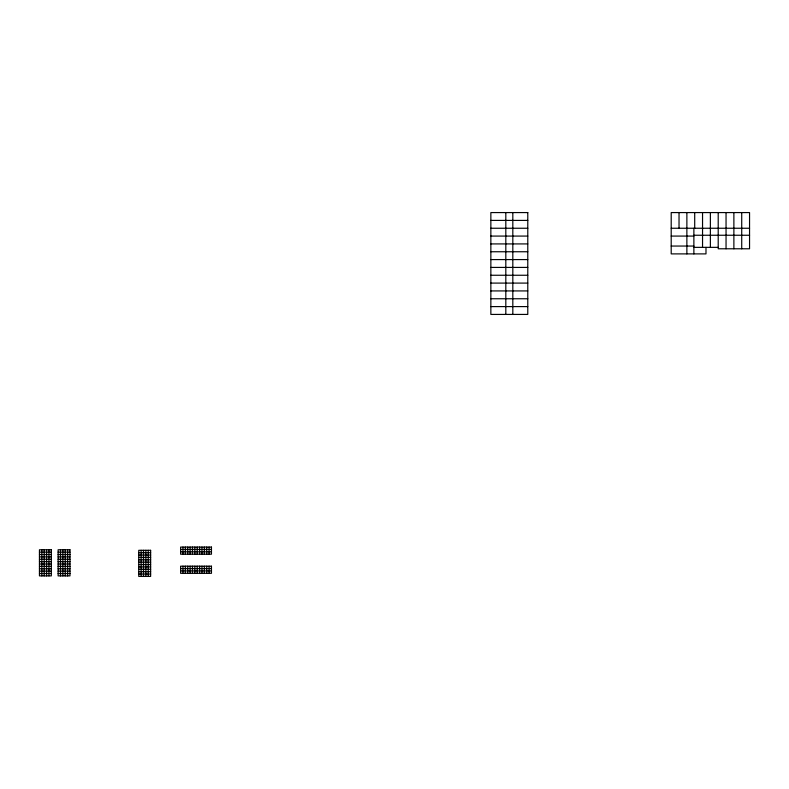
<?xml version="1.0" encoding="UTF-8"?>
<svg xmlns="http://www.w3.org/2000/svg" width="789" height="789" viewBox="0 0 789 789"><rect width="100%" height="100%" fill="white"/><g stroke="black" fill="none" stroke-linecap="round" stroke-linejoin="round"><path stroke-width="1.18" d="M490.857 220.407L527.782 220.407M490.857 228.248L527.782 228.248M671.202 228.248L749.55 228.248M693.876 235.25L749.55 235.25M490.857 236.079L527.782 236.079M671.202 236.079L693.876 236.079M490.857 243.919L527.782 243.919M671.202 246.05L693.876 246.05M693.876 247.361L718.207 247.361M490.857 251.75L527.782 251.75M490.857 259.581L527.782 259.581M490.857 267.422L527.782 267.422M490.857 275.253L527.782 275.253M490.857 283.093L527.782 283.093M490.857 290.924L527.782 290.924M490.857 298.755L527.782 298.755M490.857 306.596L527.782 306.596M180.602 549.46L211.462 549.46M180.602 551.827L211.462 551.827M39.45 552.152L51.324 552.152M58.12 552.152L69.984 552.152M138.756 552.685L150.63 552.685M39.45 554.519L51.324 554.519M58.12 554.519L69.984 554.519M138.756 555.061L150.63 555.061M39.45 556.896L51.324 556.896M58.12 556.896L69.984 556.896M138.756 557.428L150.63 557.428M39.45 559.273L51.324 559.273M58.12 559.273L69.984 559.273M138.756 559.805L150.63 559.805M39.45 561.64L51.324 561.64M58.12 561.64L69.984 561.64M138.756 562.182L150.63 562.182M39.45 564.017L51.324 564.017M58.12 564.017L69.984 564.017M138.756 564.549L150.63 564.549M39.45 566.394L51.324 566.394M58.12 566.394L69.984 566.394M138.756 566.926L150.63 566.926M180.602 568.563L211.462 568.563M39.45 568.77L51.324 568.77M58.12 568.77L69.984 568.77M138.756 569.303L150.63 569.303M180.602 570.93L211.462 570.93M39.45 571.137L51.324 571.137M58.12 571.137L69.984 571.137M138.756 571.68L150.63 571.68M39.45 573.514L51.324 573.514M58.12 573.514L69.984 573.514M138.756 574.047L150.63 574.047M741.719 212.576L741.719 248.782M733.878 212.576L733.878 248.782M726.048 212.576L726.048 248.782M718.207 212.576L718.207 248.782L749.55 248.782L749.55 212.576L671.202 212.576L671.202 253.89L705.987 253.89L705.987 247.361M710.376 212.576L710.376 247.361M702.545 212.576L702.545 247.361M694.705 212.576L694.705 228.248M693.876 228.248L693.876 253.89M686.874 212.576L686.874 253.89M679.033 212.576L679.033 228.248M512.82 212.576L512.82 314.426M505.818 212.576L505.818 314.426M209.085 547.083L209.085 554.203M209.085 566.186L209.085 573.307M206.718 547.083L206.718 554.203M206.718 566.186L206.718 573.307M204.341 547.083L204.341 554.203M204.341 566.186L204.341 573.307M201.964 547.083L201.964 554.203M201.964 566.186L201.964 573.307M199.597 547.083L199.597 554.203M199.597 566.186L199.597 573.307M197.22 547.083L197.22 554.203M197.22 566.186L197.22 573.307M194.844 547.083L194.844 554.203M194.844 566.186L194.844 573.307M192.467 547.083L192.467 554.203M192.467 566.186L192.467 573.307M190.1 547.083L190.1 554.203M190.1 566.186L190.1 573.307M187.723 547.083L187.723 554.203M187.723 566.186L187.723 573.307M185.346 547.083L185.346 554.203M185.346 566.186L185.346 573.307M182.969 547.083L182.969 554.203M182.969 566.186L182.969 573.307M148.253 550.308L148.253 576.424M145.876 550.308L145.876 576.424M143.499 550.308L143.499 576.424M141.132 550.308L141.132 576.424M67.607 549.775L67.607 575.891M65.24 549.775L65.24 575.891M62.864 549.775L62.864 575.891M60.487 549.775L60.487 575.891M48.948 549.775L48.948 575.891M46.571 549.775L46.571 575.891M44.194 549.775L44.194 575.891M41.827 549.775L41.827 575.891M527.782 212.576L490.857 212.576L490.857 314.426L527.782 314.426L527.782 212.576M211.462 547.083L180.602 547.083L180.602 554.203L211.462 554.203L211.462 547.083M51.324 549.775L39.45 549.775L39.45 575.891L51.324 575.891L51.324 549.775M69.984 549.775L58.12 549.775L58.12 575.891L69.984 575.891L69.984 549.775M150.63 550.308L138.756 550.308L138.756 576.424L150.63 576.424L150.63 550.308M211.462 566.186L180.602 566.186L180.602 573.307L211.462 573.307L211.462 566.186"/></g></svg>
